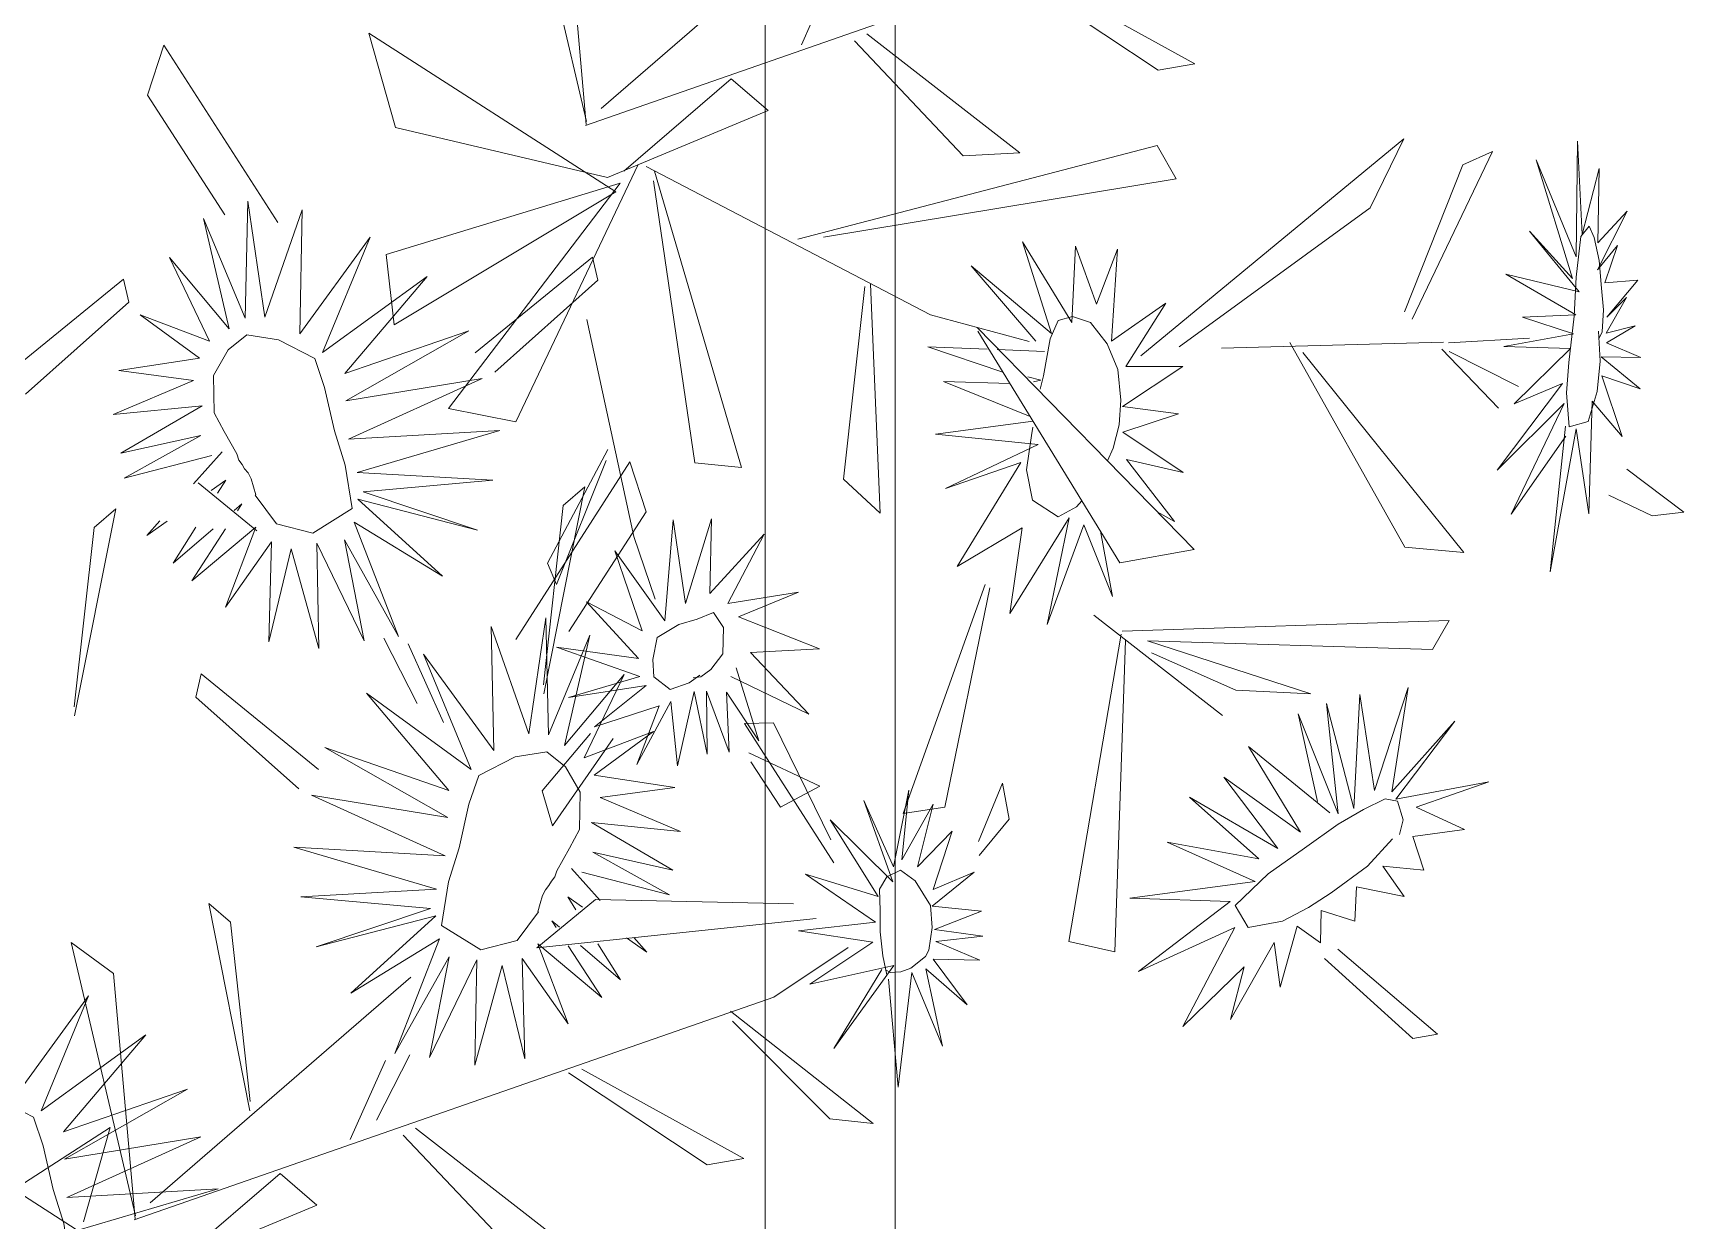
# Model space of a CAD drawing. Header units: inches. Extents: x -422522 to 22891, y -2973 to 414515.
# Drawn here: x 19931.78 to 19966.96, y 4520.65 to 4545.96 of the extents above; entities that cross this region are included whole.
import ezdxf

# ---------------------------------------------------------------- set-up
doc = ezdxf.new("R2010")
doc.units = ezdxf.units.IN
doc.header["$MEASUREMENT"] = 0
doc.layers.add('ARREDAMENTO', color=8, linetype='Continuous', lineweight=13)

msp = doc.modelspace()

# ---------------------------------------------------------------- linework, layer by layer
at = {"layer": 'ARREDAMENTO', "linetype": 'Continuous'}
for p, q in [((19942.20789, 4549.9024, -27.27667), (19943.58, 4544.07642, -27.27667)), ((19943.57481, 4544.00945, -27.27667), (19943.1103, 4549.23961, -27.27667)), ((19949.44683, 4549.16571, -27.27667), (19943.89445, 4544.35514, -27.27667)), ((19957.18688, 4548.74042, -27.27667), (19943.55658, 4543.99067, -27.27667)), ((19948.15787, 4545.70863, -27.27667), (19948.9074, 4547.38864, -27.27667)), ((19955.76325, 4545.16586, -27.27667), (19952.81121, 4547.12621, -27.27667)), ((19953.0934, 4547.20532, -27.27667), (19956.54349, 4545.30063, -27.27667)), ((19938.94001, 4545.95888, -27.27667), (19939.51192, 4543.94738, -27.27667)), ((19944.20019, 4542.57983, -27.27667), (19938.94001, 4545.95888, -27.27667)), ((19949.54837, 4545.94437, -27.27667), (19952.81548, 4543.40706, -27.27667)), ((19934.57367, 4545.69979, -27.27667), (19934.22116, 4544.63495, -27.27667)), ((19937.00045, 4541.92005, -27.27667), (19934.57367, 4545.69979, -27.27667)), ((19951.60593, 4543.34599, -27.27667), (19949.28585, 4545.79631, -27.27667)), ((19956.54349, 4545.30063, -27.27667), (19955.76325, 4545.16586, -27.27667)), ((19946.66243, 4544.98253, -27.27667), (19944.37639, 4543.01759, -27.27667)), ((19947.44689, 4544.30863, -27.27667), (19946.66243, 4544.98253, -27.27667)), ((19934.22116, 4544.63495, -27.27667), (19935.87458, 4542.08866, -27.27667)), ((19944.02287, 4542.88331, -27.27667), (19947.44689, 4544.30863, -27.27667)), ((19939.51192, 4543.94738, -27.27667), (19944.02287, 4542.88331, -27.27667)), ((19955.73942, 4543.56434, -27.27667), (19948.07907, 4541.56488, -27.27667)), ((19960.99467, 4543.70553, -27.27667), (19955.3926, 4539.07869, -27.27667)), ((19956.14442, 4542.85242, -27.27667), (19955.73942, 4543.56434, -27.27667)), ((19960.27607, 4542.23788, -27.27667), (19960.99467, 4543.70553, -27.27667)), ((19964.69248, 4543.65924, -27.27667), (19964.66797, 4541.19129, -27.27667)), ((19964.79129, 4541.66475, -27.27667), (19964.69248, 4543.65924, -27.27667)), ((19944.67998, 4543.1557, -27.27667), (19942.07129, 4537.67897, -27.27667)), ((19950.90797, 4539.95761, -27.27667), (19944.8525, 4543.11535, -27.27667)), ((19952.81548, 4543.40706, -27.27667), (19951.60593, 4543.34599, -27.27667)), ((19962.25062, 4543.15352, -27.27667), (19961.01157, 4540.01594, -27.27667)), ((19961.1753, 4539.86173, -27.27667), (19962.88324, 4543.43453, -27.27667)), ((19962.88324, 4543.43453, -27.27667), (19962.25062, 4543.15352, -27.27667)), ((19963.81411, 4543.25936, -27.27667), (19964.5889, 4540.72927, -27.27667)), ((19964.66797, 4541.19129, -27.27667), (19963.81411, 4543.25936, -27.27667)), ((19944.29787, 4542.76097, -27.27667), (19939.31038, 4541.24125, -27.27667)), ((19940.63713, 4537.95855, -27.27667), (19944.29787, 4542.76097, -27.27667)), ((19945.88572, 4536.80367, -27.27667), (19945.00481, 4542.81385, -27.27667)), ((19945.02877, 4543.0141, -27.27667), (19946.88168, 4536.69944, -27.27667)), ((19948.62644, 4541.60999, -27.27667), (19956.14442, 4542.85242, -27.27667)), ((19965.16012, 4543.0703, -27.27667), (19964.79129, 4541.66475, -27.27667)), ((19965.13021, 4541.48903, -27.27667), (19965.16012, 4543.0703, -27.27667)), ((19939.47836, 4539.73938, -27.27667), (19944.20019, 4542.57983, -27.27667)), ((19936.36271, 4542.37584, -27.27667), (19936.30482, 4539.88547, -27.27667)), ((19936.7217, 4539.90428, -27.27667), (19936.36271, 4542.37584, -27.27667)), ((19937.52287, 4542.19637, -27.27667), (19936.7217, 4539.90428, -27.27667)), ((19937.46869, 4539.55129, -27.27667), (19937.52287, 4542.19637, -27.27667)), ((19956.20678, 4539.27462, -27.27667), (19960.27607, 4542.23788, -27.27667)), ((19965.1229, 4540.91692, -27.27667), (19965.75151, 4542.16294, -27.27667)), ((19965.75151, 4542.16294, -27.27667), (19965.13021, 4541.48903, -27.27667)), ((19935.42073, 4542.00633, -27.27667), (19935.96277, 4539.65683, -27.27667)), ((19936.30482, 4539.88547, -27.27667), (19935.42073, 4542.00633, -27.27667)), ((19963.67129, 4541.73671, -27.27667), (19964.73372, 4540.44416, -27.27667)), ((19964.5889, 4540.72927, -27.27667), (19963.67129, 4541.73671, -27.27667)), ((19938.96586, 4541.6077, -27.27667), (19937.46869, 4539.55129, -27.27667)), ((19937.95155, 4539.15085, -27.27667), (19938.96586, 4541.6077, -27.27667)), ((19952.86791, 4541.51402, -27.27667), (19953.48929, 4539.55859, -27.27667)), ((19953.92191, 4539.79395, -27.27667), (19952.86791, 4541.51402, -27.27667)), ((19953.99834, 4541.41641, -27.27667), (19953.92191, 4539.79395, -27.27667)), ((19954.44672, 4540.1815, -27.27667), (19953.99834, 4541.41641, -27.27667)), ((19954.8966, 4541.35665, -27.27667), (19954.44672, 4540.1815, -27.27667)), ((19954.76301, 4539.3951, -27.27667), (19954.8966, 4541.35665, -27.27667)), ((19965.5463, 4541.43183, -27.27667), (19965.1229, 4540.91692, -27.27667)), ((19965.27437, 4540.63625, -27.27667), (19965.5463, 4541.43183, -27.27667)), ((19934.69042, 4541.17493, -27.27667), (19935.54797, 4539.39558, -27.27667)), ((19935.96277, 4539.65683, -27.27667), (19934.69042, 4541.17493, -27.27667)), ((19939.31038, 4541.24125, -27.27667), (19939.47836, 4539.73938, -27.27667)), ((19943.70914, 4541.18743, -27.27667), (19941.20666, 4539.14733, -27.27667)), ((19943.82295, 4540.69095, -27.27667), (19943.70914, 4541.18743, -27.27667)), ((19951.77634, 4540.99618, -27.27667), (19953.15503, 4539.39534, -27.27667)), ((19953.48929, 4539.55859, -27.27667), (19951.77634, 4540.99618, -27.27667)), ((19933.71299, 4540.71842, -27.27667), (19931.21051, 4538.67832, -27.27667)), ((19933.8268, 4540.22193, -27.27667), (19933.71299, 4540.71842, -27.27667)), ((19940.18533, 4540.77257, -27.27667), (19937.95155, 4539.15085, -27.27667)), ((19938.42976, 4538.70284, -27.27667), (19940.18533, 4540.77257, -27.27667)), ((19941.62353, 4538.73505, -27.27667), (19943.82295, 4540.69095, -27.27667)), ((19963.1676, 4540.82461, -27.27667), (19964.65882, 4539.95703, -27.27667)), ((19964.73372, 4540.44416, -27.27667), (19963.1676, 4540.82461, -27.27667)), ((19965.97748, 4540.69128, -27.27667), (19965.27437, 4540.63625, -27.27667)), ((19965.32276, 4539.90552, -27.27667), (19965.97748, 4540.69128, -27.27667)), ((19949.05498, 4536.45671, -27.27667), (19949.50704, 4540.55807, -27.27667)), ((19949.62819, 4540.60932, -27.27667), (19949.83528, 4535.72921, -27.27667)), ((19965.30282, 4539.56842, -27.27667), (19965.73848, 4540.32141, -27.27667)), ((19965.73848, 4540.32141, -27.27667), (19965.32276, 4539.90552, -27.27667)), ((19931.62738, 4538.26604, -27.27667), (19933.8268, 4540.22193, -27.27667)), ((19934.06551, 4539.95427, -27.27667), (19935.33378, 4539.02864, -27.27667)), ((19935.54797, 4539.39558, -27.27667), (19934.06551, 4539.95427, -27.27667)), ((19950.90797, 4539.95761, -27.27667), (19953.01432, 4539.39, -27.27667)), ((19955.92026, 4540.20165, -27.27667), (19954.76301, 4539.3951, -27.27667)), ((19955.07386, 4538.85808, -27.27667), (19955.92026, 4540.20165, -27.27667)), ((19964.65882, 4539.95703, -27.27667), (19963.52304, 4539.90567, -27.27667)), ((19941.06997, 4539.61512, -27.27667), (19938.42976, 4538.70284, -27.27667)), ((19938.44951, 4538.12511, -27.27667), (19941.06997, 4539.61512, -27.27667)), ((19944.5842, 4535.23385, -27.27667), (19943.58747, 4539.85852, -27.27667)), ((19956.52617, 4534.95232, -27.27667), (19951.90531, 4539.68425, -27.27667)), ((19951.91599, 4539.60748, -27.27667), (19954.94507, 4534.66845, -27.27667)), ((19953.62794, 4539.83172, -27.27667), (19953.46166, 4539.44129, -27.27667)), ((19953.93769, 4539.91727, -27.27667), (19953.62794, 4539.83172, -27.27667)), ((19954.31767, 4539.79314, -27.27667), (19953.93769, 4539.91727, -27.27667)), ((19954.67199, 4539.33739, -27.27667), (19954.31767, 4539.79314, -27.27667)), ((19963.52304, 4539.90567, -27.27667), (19964.60852, 4539.54763, -27.27667)), ((19965.9272, 4539.72413, -27.27667), (19965.30282, 4539.56842, -27.27667)), ((19965.31129, 4539.35861, -27.27667), (19965.9272, 4539.72413, -27.27667)), ((19952.11347, 4539.22293, -27.27667), (19950.85119, 4539.27526, -27.27667)), ((19952.45032, 4538.73629, -27.27667), (19950.85119, 4539.27526, -27.27667)), ((19953.46166, 4539.44129, -27.27667), (19953.31414, 4538.65593, -27.27667)), ((19954.90177, 4538.79173, -27.27667), (19954.67199, 4539.33739, -27.27667)), ((19961.84017, 4539.37231, -27.27667), (19957.11145, 4539.2473, -27.27667)), ((19961.01595, 4535.00338, -27.27667), (19958.56796, 4539.36339, -27.27667)), ((19963.01136, 4537.96776, -27.27667), (19961.80382, 4539.2269, -27.27667)), ((19961.94779, 4539.35724, -27.27667), (19963.67097, 4539.45931, -27.27667)), ((19964.60852, 4539.54763, -27.27667), (19963.12196, 4539.2795, -27.27667)), ((19963.12196, 4539.2795, -27.27667), (19964.54744, 4539.23865, -27.27667)), ((19964.54744, 4539.23865, -27.27667), (19963.34254, 4538.0573, -27.27667)), ((19966.04174, 4539.04804, -27.27667), (19965.31129, 4539.35861, -27.27667)), ((19935.33378, 4539.02864, -27.27667), (19933.61369, 4538.76713, -27.27667)), ((19952.33252, 4539.21381, -27.27667), (19953.33561, 4539.17223, -27.27667)), ((19958.84449, 4539.15336, -27.27667), (19962.27078, 4534.8926, -27.27667)), ((19961.95872, 4539.17449, -27.27667), (19963.4402, 4538.42627, -27.27667)), ((19965.20145, 4539.05841, -27.27667), (19966.04174, 4539.04804, -27.27667)), ((19966.02712, 4538.38183, -27.27667), (19965.20145, 4539.05841, -27.27667)), ((19935.20332, 4538.55365, -27.27667), (19933.49415, 4537.82827, -27.27667)), ((19933.61369, 4538.76713, -27.27667), (19935.20332, 4538.55365, -27.27667)), ((19941.35791, 4538.59991, -27.27667), (19938.44951, 4538.12511, -27.27667)), ((19938.50461, 4537.30738, -27.27667), (19941.35791, 4538.59991, -27.27667)), ((19952.60206, 4538.48891, -27.27667), (19951.18362, 4538.53746, -27.27667)), ((19953.03031, 4537.79057, -27.27667), (19951.18362, 4538.53746, -27.27667)), ((19952.98303, 4538.63251, -27.27667), (19953.26246, 4538.5607, -27.27667)), ((19953.26246, 4538.5607, -27.27667), (19953.10231, 4538.52883, -27.27667)), ((19953.24402, 4538.37443, -27.27667), (19953.31414, 4538.65593, -27.27667)), ((19954.96214, 4538.13472, -27.27667), (19954.90177, 4538.79173, -27.27667)), ((19955.0013, 4538.00223, -27.27667), (19956.28574, 4538.85368, -27.27667)), ((19956.28574, 4538.85368, -27.27667), (19955.07386, 4538.85808, -27.27667)), ((19965.2137, 4538.65909, -27.27667), (19966.02712, 4538.38183, -27.27667)), ((19965.64528, 4537.36575, -27.27667), (19965.2137, 4538.65909, -27.27667)), ((19964.37845, 4538.49481, -27.27667), (19962.98568, 4536.64582, -27.27667)), ((19963.34254, 4538.0573, -27.27667), (19964.37845, 4538.49481, -27.27667)), ((19933.49415, 4537.82827, -27.27667), (19935.38726, 4538.01553, -27.27667)), ((19935.38726, 4538.01553, -27.27667), (19933.65837, 4537.00562, -27.27667)), ((19942.07129, 4537.67897, -27.27667), (19940.63713, 4537.95855, -27.27667)), ((19954.92752, 4537.60958, -27.27667), (19954.96214, 4538.13472, -27.27667)), ((19956.19511, 4537.84484, -27.27667), (19955.0013, 4538.00223, -27.27667)), ((19955.00864, 4537.45886, -27.27667), (19956.19511, 4537.84484, -27.27667)), ((19962.98568, 4536.64582, -27.27667), (19964.41299, 4538.06387, -27.27667)), ((19964.41299, 4538.06387, -27.27667), (19963.28427, 4535.71141, -27.27667)), ((19964.93609, 4535.71769, -27.27667), (19965.00433, 4538.11265, -27.27667)), ((19965.00433, 4538.11265, -27.27667), (19965.64528, 4537.36575, -27.27667)), ((19941.72849, 4537.49015, -27.27667), (19938.50461, 4537.30738, -27.27667)), ((19938.69372, 4536.59448, -27.27667), (19941.72849, 4537.49015, -27.27667)), ((19953.09431, 4537.68622, -27.27667), (19951.01573, 4537.41008, -27.27667)), ((19953.08705, 4537.5628, -27.27667), (19953.06095, 4537.38584, -27.27667)), ((19954.80271, 4537.11631, -27.27667), (19954.92752, 4537.60958, -27.27667)), ((19964.43766, 4537.58393, -27.27667), (19964.11622, 4534.47663, -27.27667)), ((19964.11622, 4534.47663, -27.27667), (19964.66818, 4537.5262, -27.27667)), ((19964.66818, 4537.5262, -27.27667), (19964.93609, 4535.71769, -27.27667)), ((19933.65837, 4537.00562, -27.27667), (19935.36074, 4537.38686, -27.27667)), ((19935.36074, 4537.38686, -27.27667), (19933.72437, 4536.47855, -27.27667)), ((19951.01573, 4537.41008, -27.27667), (19953.20048, 4537.19075, -27.27667)), ((19953.20048, 4537.19075, -27.27667), (19951.22939, 4536.25815, -27.27667)), ((19953.06095, 4537.38584, -27.27667), (19952.9546, 4536.6522, -27.27667)), ((19954.67852, 4536.84437, -27.27667), (19954.80271, 4537.11631, -27.27667)), ((19956.29008, 4536.59759, -27.27667), (19955.00864, 4537.45886, -27.27667)), ((19963.28427, 4535.71141, -27.27667), (19964.44574, 4537.3692, -27.27667)), ((19933.72437, 4536.47855, -27.27667), (19935.59467, 4536.96044, -27.27667)), ((19935.20193, 4536.35692, -27.27667), (19935.81457, 4537.0381, -27.27667)), ((19942.07288, 4533.03997, -27.27667), (19944.49966, 4536.81971, -27.27667)), ((19944.0336, 4537.08885, -27.27667), (19942.74929, 4534.6621, -27.27667)), ((19942.94004, 4534.2094, -27.27667), (19943.99822, 4536.84899, -27.27667)), ((19944.49966, 4536.81971, -27.27667), (19944.85217, 4535.75487, -27.27667)), ((19946.88168, 4536.69944, -27.27667), (19945.88572, 4536.80367, -27.27667)), ((19951.22939, 4536.25815, -27.27667), (19952.83047, 4536.80625, -27.27667)), ((19952.83047, 4536.80625, -27.27667), (19951.47771, 4534.59558, -27.27667)), ((19955.08668, 4536.87016, -27.27667), (19956.29008, 4536.59759, -27.27667)), ((19956.10996, 4535.5509, -27.27667), (19955.08668, 4536.87016, -27.27667)), ((19935.58324, 4536.21368, -27.27667), (19935.8951, 4536.43131, -27.27667)), ((19935.7191, 4536.15569, -27.27667), (19935.8951, 4536.43131, -27.27667)), ((19941.58444, 4536.43476, -27.27667), (19938.69372, 4536.59448, -27.27667)), ((19938.81749, 4536.18643, -27.27667), (19941.58444, 4536.43476, -27.27667)), ((19949.83528, 4535.72921, -27.27667), (19949.05498, 4536.45671, -27.27667)), ((19952.9546, 4536.6522, -27.27667), (19953.08411, 4536.00965, -27.27667)), ((19965.74668, 4536.66423, -27.27667), (19966.96413, 4535.74792, -27.27667)), ((19935.30508, 4536.37882, -27.27667), (19936.55618, 4535.35085, -27.27667)), ((19941.25736, 4535.36526, -27.27667), (19938.81749, 4536.18643, -27.27667)), ((19943.54516, 4536.29047, -27.27667), (19942.66591, 4531.87697, -27.27667)), ((19943.08248, 4535.89081, -27.27667), (19943.54516, 4536.29047, -27.27667)), ((19966.28888, 4535.67224, -27.27667), (19965.361, 4536.11475, -27.27667)), ((19933.54901, 4535.82145, -27.27667), (19932.66976, 4531.40795, -27.27667)), ((19933.08633, 4535.4218, -27.27667), (19933.54901, 4535.82145, -27.27667)), ((19936.0709, 4535.78423, -27.27667), (19936.23555, 4535.92553, -27.27667)), ((19936.14175, 4535.78181, -27.27667), (19936.23555, 4535.92553, -27.27667)), ((19938.7041, 4536.02946, -27.27667), (19941.25736, 4535.36526, -27.27667)), ((19940.51352, 4534.38455, -27.27667), (19938.7041, 4536.02946, -27.27667)), ((19942.65918, 4532.07183, -27.27667), (19943.08248, 4535.89081, -27.27667)), ((19944.85217, 4535.75487, -27.27667), (19943.19875, 4533.20857, -27.27667)), ((19953.08411, 4536.00965, -27.27667), (19953.63167, 4535.65345, -27.27667)), ((19953.63167, 4535.65345, -27.27667), (19954.01896, 4535.86244, -27.27667)), ((19954.13409, 4535.99075, -27.27667), (19954.01896, 4535.86244, -27.27667)), ((19955.73728, 4535.76019, -27.27667), (19956.10996, 4535.5509, -27.27667)), ((19966.96413, 4535.74792, -27.27667), (19966.28888, 4535.67224, -27.27667)), ((19932.66303, 4531.60282, -27.27667), (19933.08633, 4535.4218, -27.27667)), ((19934.48939, 4535.56462, -27.27667), (19934.2124, 4535.25656, -27.27667)), ((19934.64287, 4535.55716, -27.27667), (19934.2124, 4535.25656, -27.27667)), ((19935.25681, 4535.4314, -27.27667), (19934.76854, 4534.66646, -27.27667)), ((19935.62081, 4535.39797, -27.27667), (19934.76854, 4534.66646, -27.27667)), ((19935.16619, 4534.28638, -27.27667), (19936.53337, 4535.42989, -27.27667)), ((19935.88841, 4535.39343, -27.27667), (19935.16619, 4534.28638, -27.27667)), ((19936.53337, 4535.42989, -27.27667), (19935.88717, 4533.72927, -27.27667)), ((19938.62508, 4535.53822, -27.27667), (19940.51352, 4534.38455, -27.27667)), ((19939.57573, 4533.09916, -27.27667), (19938.62508, 4535.53822, -27.27667)), ((19945.24809, 4533.43757, -27.27667), (19945.42313, 4535.58651, -27.27667)), ((19945.42313, 4535.58651, -27.27667), (19945.68676, 4533.80766, -27.27667)), ((19945.68676, 4533.80766, -27.27667), (19946.24494, 4535.61033, -27.27667)), ((19946.24494, 4535.61033, -27.27667), (19946.20505, 4534.01677, -27.27667)), ((19951.47771, 4534.59558, -27.27667), (19952.86511, 4535.41916, -27.27667)), ((19952.59973, 4533.59229, -27.27667), (19953.86488, 4535.6304, -27.27667)), ((19952.86511, 4535.41916, -27.27667), (19952.59973, 4533.59229, -27.27667)), ((19953.86488, 4535.6304, -27.27667), (19953.39163, 4533.3566, -27.27667)), ((19953.39163, 4533.3566, -27.27667), (19954.17496, 4535.48185, -27.27667)), ((19954.17496, 4535.48185, -27.27667), (19954.78635, 4533.95546, -27.27667)), ((19935.88717, 4533.72927, -27.27667), (19936.86704, 4535.11897, -27.27667)), ((19936.86704, 4535.11897, -27.27667), (19936.80667, 4532.98545, -27.27667)), ((19937.83129, 4535.09267, -27.27667), (19938.83811, 4533.00826, -27.27667)), ((19937.87174, 4532.84572, -27.27667), (19937.83129, 4535.09267, -27.27667)), ((19938.42027, 4535.15857, -27.27667), (19939.57573, 4533.09916, -27.27667)), ((19938.83811, 4533.00826, -27.27667), (19938.42027, 4535.15857, -27.27667)), ((19944.5842, 4535.23385, -27.27667), (19945.04113, 4533.89824, -27.27667)), ((19946.20505, 4534.01677, -27.27667), (19947.36571, 4535.28078, -27.27667)), ((19947.36571, 4535.28078, -27.27667), (19946.59019, 4533.80504, -27.27667)), ((19954.53171, 4535.34246, -27.27667), (19954.78635, 4533.95546, -27.27667)), ((19962.27078, 4534.8926, -27.27667), (19961.01595, 4535.00338, -27.27667)), ((19936.80667, 4532.98545, -27.27667), (19937.28858, 4534.96977, -27.27667)), ((19937.28858, 4534.96977, -27.27667), (19937.87174, 4532.84572, -27.27667)), ((19942.74929, 4534.6621, -27.27667), (19942.94004, 4534.2094, -27.27667)), ((19944.18393, 4534.9281, -27.27667), (19945.24809, 4533.43757, -27.27667)), ((19944.76258, 4533.21919, -27.27667), (19944.18393, 4534.9281, -27.27667)), ((19954.94507, 4534.66845, -27.27667), (19956.52617, 4534.95232, -27.27667)), ((19946.59019, 4533.80504, -27.27667), (19948.09816, 4534.04506, -27.27667)), ((19948.09816, 4534.04506, -27.27667), (19946.8189, 4533.51782, -27.27667)), ((19950.32631, 4529.33157, -27.27667), (19952.07676, 4534.208, -27.27667)), ((19952.17193, 4534.13997, -27.27667), (19951.21516, 4529.46473, -27.27667)), ((19943.58096, 4533.84304, -27.27667), (19944.76258, 4533.21919, -27.27667)), ((19944.68357, 4532.63253, -27.27667), (19943.58096, 4533.84304, -27.27667)), ((19941.55045, 4533.31629, -27.27667), (19942.35163, 4531.0242, -27.27667)), ((19941.60464, 4530.67121, -27.27667), (19941.55045, 4533.31629, -27.27667)), ((19942.35163, 4531.0242, -27.27667), (19942.71062, 4533.49576, -27.27667)), ((19942.71062, 4533.49576, -27.27667), (19942.76851, 4531.00539, -27.27667)), ((19946.8189, 4533.51782, -27.27667), (19948.54004, 4532.83859, -27.27667)), ((19957.1316, 4531.41756, -27.27667), (19954.38581, 4533.55729, -27.27667)), ((19954.99508, 4533.21364, -27.27667), (19961.9574, 4533.44151, -27.27667)), ((19961.9574, 4533.44151, -27.27667), (19961.60812, 4532.82189, -27.27667)), ((19939.97073, 4531.67461, -27.27667), (19939.26016, 4533.06796, -27.27667)), ((19940.52947, 4531.26662, -27.27667), (19939.77994, 4532.94663, -27.27667)), ((19942.76851, 4531.00539, -27.27667), (19943.6526, 4533.12625, -27.27667)), ((19943.6526, 4533.12625, -27.27667), (19943.11056, 4530.77675, -27.27667)), ((19954.97322, 4533.14801, -27.27667), (19953.85441, 4526.59897, -27.27667)), ((19954.83325, 4526.38153, -27.27667), (19955.06371, 4533.01964, -27.27667)), ((19955.53156, 4533.01031, -27.27667), (19959.01638, 4531.87772, -27.27667)), ((19961.60812, 4532.82189, -27.27667), (19955.53156, 4533.01031, -27.27667)), ((19940.10746, 4532.72762, -27.27667), (19941.60464, 4530.67121, -27.27667)), ((19941.12178, 4530.27077, -27.27667), (19940.10746, 4532.72762, -27.27667)), ((19942.93699, 4532.87574, -27.27667), (19944.68357, 4532.63253, -27.27667)), ((19944.71221, 4532.24625, -27.27667), (19942.93699, 4532.87574, -27.27667)), ((19948.54004, 4532.83859, -27.27667), (19947.06955, 4532.75727, -27.27667)), ((19947.06955, 4532.75727, -27.27667), (19948.31504, 4531.44806, -27.27667)), ((19957.41587, 4531.95466, -27.27667), (19955.62043, 4532.75419, -27.27667)), ((19935.25038, 4531.81086, -27.27667), (19935.36418, 4532.30735, -27.27667)), ((19935.36418, 4532.30735, -27.27667), (19937.86667, 4530.26725, -27.27667)), ((19943.11056, 4530.77675, -27.27667), (19944.38291, 4532.29485, -27.27667)), ((19943.19695, 4531.80464, -27.27667), (19944.71221, 4532.24625, -27.27667)), ((19944.38291, 4532.29485, -27.27667), (19943.52536, 4530.5155, -27.27667)), ((19948.31504, 4531.44806, -27.27667), (19946.65369, 4532.25062, -27.27667)), ((19946.76799, 4532.43034, -27.27667), (19947.24998, 4530.87715, -27.27667)), ((19938.888, 4531.89249, -27.27667), (19941.12178, 4530.27077, -27.27667)), ((19940.64357, 4529.82276, -27.27667), (19938.888, 4531.89249, -27.27667)), ((19944.84839, 4532.0605, -27.27667), (19943.19695, 4531.80464, -27.27667)), ((19943.75063, 4531.17557, -27.27667), (19944.84839, 4532.0605, -27.27667)), ((19945.87553, 4531.92702, -27.27667), (19945.51851, 4530.34454, -27.27667)), ((19946.14853, 4530.59206, -27.27667), (19945.87553, 4531.92702, -27.27667)), ((19946.13543, 4531.93369, -27.27667), (19946.14853, 4530.59206, -27.27667)), ((19946.62053, 4530.6363, -27.27667), (19946.13543, 4531.93369, -27.27667)), ((19946.56069, 4531.91423, -27.27667), (19946.62053, 4530.6363, -27.27667)), ((19947.24998, 4530.87715, -27.27667), (19946.56069, 4531.91423, -27.27667)), ((19959.01638, 4531.87772, -27.27667), (19957.41587, 4531.95466, -27.27667)), ((19960.06035, 4531.86326, -27.27667), (19959.92756, 4529.43346, -27.27667)), ((19960.37174, 4529.81735, -27.27667), (19960.06035, 4531.86326, -27.27667)), ((19961.08628, 4532.01275, -27.27667), (19960.37174, 4529.81735, -27.27667)), ((19960.74099, 4529.79366, -27.27667), (19961.08628, 4532.01275, -27.27667)), ((19937.4498, 4529.85497, -27.27667), (19935.25038, 4531.81086, -27.27667)), ((19945.12389, 4531.62148, -27.27667), (19943.75063, 4531.17557, -27.27667)), ((19945.37396, 4531.71661, -27.27667), (19944.65046, 4530.37148, -27.27667)), ((19944.65046, 4530.37148, -27.27667), (19945.12389, 4531.62148, -27.27667)), ((19945.51851, 4530.34454, -27.27667), (19945.37396, 4531.71661, -27.27667)), ((19959.34687, 4531.67462, -27.27667), (19959.59751, 4529.32465, -27.27667)), ((19959.92756, 4529.43346, -27.27667), (19959.34687, 4531.67462, -27.27667)), ((19947.56583, 4531.25971, -27.27667), (19946.94566, 4531.24722, -27.27667)), ((19946.94566, 4531.24722, -27.27667), (19948.84884, 4528.27681, -27.27667)), ((19948.78644, 4528.76671, -27.27667), (19947.56583, 4531.25971, -27.27667)), ((19958.74214, 4531.45261, -27.27667), (19959.15411, 4529.58812, -27.27667)), ((19959.59751, 4529.32465, -27.27667), (19958.74214, 4531.45261, -27.27667)), ((19962.08224, 4531.29804, -27.27667), (19960.74099, 4529.79366, -27.27667)), ((19960.82124, 4529.63305, -27.27667), (19962.08224, 4531.29804, -27.27667)), ((19942.63256, 4529.81387, -27.27667), (19943.66436, 4531.03409, -27.27667)), ((19944.1498, 4530.92906, -27.27667), (19942.85091, 4529.06941, -27.27667)), ((19943.52536, 4530.5155, -27.27667), (19945.00782, 4531.07418, -27.27667)), ((19945.00782, 4531.07418, -27.27667), (19943.73954, 4530.14855, -27.27667)), ((19938.00336, 4530.73504, -27.27667), (19940.64357, 4529.82276, -27.27667)), ((19940.62381, 4529.24503, -27.27667), (19938.00336, 4530.73504, -27.27667)), ((19947.03789, 4530.62417, -27.27667), (19948.54745, 4529.91423, -27.27667)), ((19947.70953, 4529.4672, -27.27667), (19947.08156, 4530.4322, -27.27667)), ((19957.68632, 4530.75769, -27.27667), (19958.79412, 4528.93378, -27.27667)), ((19959.41961, 4529.34341, -27.27667), (19957.68632, 4530.75769, -27.27667)), ((19943.73954, 4530.14855, -27.27667), (19945.45964, 4529.88705, -27.27667)), ((19957.15919, 4530.1014, -27.27667), (19958.30922, 4528.58299, -27.27667)), ((19958.79412, 4528.93378, -27.27667), (19957.15919, 4530.1014, -27.27667)), ((19942.85091, 4529.06941, -27.27667), (19942.63256, 4529.81387, -27.27667)), ((19945.45964, 4529.88705, -27.27667), (19943.87001, 4529.67357, -27.27667)), ((19948.54745, 4529.91423, -27.27667), (19947.70953, 4529.4672, -27.27667)), ((19950.44614, 4529.82433, -27.27667), (19950.12185, 4528.19617, -27.27667)), ((19950.30017, 4528.34168, -27.27667), (19950.44614, 4529.82433, -27.27667)), ((19952.44483, 4529.97847, -27.27667), (19951.92972, 4528.7317, -27.27667)), ((19952.58569, 4529.20628, -27.27667), (19952.44483, 4529.97847, -27.27667)), ((19962.80422, 4530.00214, -27.27667), (19960.82124, 4529.63305, -27.27667)), ((19961.2597, 4529.46463, -27.27667), (19962.80422, 4530.00214, -27.27667)), ((19937.71541, 4529.71983, -27.27667), (19940.62381, 4529.24503, -27.27667)), ((19940.56872, 4528.4273, -27.27667), (19937.71541, 4529.71983, -27.27667)), ((19943.87001, 4529.67357, -27.27667), (19945.57918, 4528.94819, -27.27667)), ((19949.48895, 4529.60474, -27.27667), (19950.10307, 4527.87399, -27.27667)), ((19950.12185, 4528.19617, -27.27667), (19949.48895, 4529.60474, -27.27667)), ((19950.96748, 4529.52989, -27.27667), (19950.30017, 4528.34168, -27.27667)), ((19951.21516, 4529.46473, -27.27667), (19950.32631, 4529.33157, -27.27667)), ((19950.63484, 4528.19126, -27.27667), (19950.96748, 4529.52989, -27.27667)), ((19956.42762, 4529.68013, -27.27667), (19957.90231, 4528.3606, -27.27667)), ((19958.30922, 4528.58299, -27.27667), (19956.42762, 4529.68013, -27.27667)), ((19960.13622, 4529.41232, -27.27667), (19959.5987, 4529.10044, -27.27667)), ((19960.59956, 4529.64529, -27.27667), (19960.13622, 4529.41232, -27.27667)), ((19960.86123, 4529.5901, -27.27667), (19960.59956, 4529.64529, -27.27667)), ((19960.97919, 4529.19759, -27.27667), (19960.86123, 4529.5901, -27.27667)), ((19962.28639, 4528.98661, -27.27667), (19961.2597, 4529.46463, -27.27667)), ((19943.68607, 4529.13545, -27.27667), (19945.41496, 4528.12554, -27.27667)), ((19945.57918, 4528.94819, -27.27667), (19943.68607, 4529.13545, -27.27667)), ((19948.77048, 4529.19232, -27.27667), (19949.79455, 4527.56423, -27.27667)), ((19950.10307, 4527.87399, -27.27667), (19948.77048, 4529.19232, -27.27667)), ((19951.9485, 4528.43385, -27.27667), (19952.58569, 4529.20628, -27.27667)), ((19959.5987, 4529.10044, -27.27667), (19958.87869, 4528.58867, -27.27667)), ((19960.8993, 4528.88501, -27.27667), (19960.97919, 4529.19759, -27.27667)), ((19951.36789, 4528.95107, -27.27667), (19950.63484, 4528.19126, -27.27667)), ((19950.96259, 4527.71265, -27.27667), (19951.36789, 4528.95107, -27.27667)), ((19955.95085, 4528.71617, -27.27667), (19957.82783, 4527.87835, -27.27667)), ((19957.90231, 4528.3606, -27.27667), (19955.95085, 4528.71617, -27.27667)), ((19960.22196, 4528.20553, -27.27667), (19960.75559, 4528.78668, -27.27667)), ((19961.18634, 4528.83791, -27.27667), (19962.28639, 4528.98661, -27.27667)), ((19961.42154, 4528.12249, -27.27667), (19961.18634, 4528.83791, -27.27667)), ((19937.34484, 4528.61007, -27.27667), (19940.56872, 4528.4273, -27.27667)), ((19940.37961, 4527.7144, -27.27667), (19937.34484, 4528.61007, -27.27667)), ((19943.71259, 4528.50678, -27.27667), (19945.34896, 4527.59847, -27.27667)), ((19945.41496, 4528.12554, -27.27667), (19943.71259, 4528.50678, -27.27667)), ((19958.87869, 4528.58867, -27.27667), (19958.10028, 4528.04148, -27.27667)), ((19943.8714, 4527.47684, -27.27667), (19943.25876, 4528.15802, -27.27667)), ((19945.34896, 4527.59847, -27.27667), (19943.47865, 4528.08036, -27.27667)), ((19948.24798, 4528.03777, -27.27667), (19949.73307, 4527.01128, -27.27667)), ((19949.79455, 4527.56423, -27.27667), (19948.24798, 4528.03777, -27.27667)), ((19949.98126, 4527.978, -27.27667), (19949.82492, 4527.71625, -27.27667)), ((19950.2706, 4528.11995, -27.27667), (19949.98126, 4527.978, -27.27667)), ((19950.58104, 4527.89668, -27.27667), (19950.2706, 4528.11995, -27.27667)), ((19950.94724, 4527.35531, -27.27667), (19951.83862, 4528.08296, -27.27667)), ((19951.83862, 4528.08296, -27.27667), (19950.96259, 4527.71265, -27.27667)), ((19958.10028, 4528.04148, -27.27667), (19957.39864, 4527.36884, -27.27667)), ((19959.44815, 4527.63811, -27.27667), (19960.22196, 4528.20553, -27.27667)), ((19960.54969, 4528.20504, -27.27667), (19961.42154, 4528.12249, -27.27667)), ((19961.00085, 4527.56247, -27.27667), (19960.54969, 4528.20504, -27.27667)), ((19937.48889, 4527.55468, -27.27667), (19940.37961, 4527.7144, -27.27667)), ((19949.82492, 4527.71625, -27.27667), (19949.8384, 4527.25215, -27.27667)), ((19950.91112, 4527.36812, -27.27667), (19950.58104, 4527.89668, -27.27667)), ((19957.82783, 4527.87835, -27.27667), (19955.15937, 4527.52268, -27.27667)), ((19958.96016, 4527.32745, -27.27667), (19959.44815, 4527.63811, -27.27667)), ((19959.95191, 4527.03636, -27.27667), (19959.98376, 4527.76591, -27.27667)), ((19959.98376, 4527.76591, -27.27667), (19961.00085, 4527.56247, -27.27667)), ((19935.52817, 4527.41038, -27.27667), (19936.40742, 4522.99688, -27.27667)), ((19935.99085, 4527.01073, -27.27667), (19935.52817, 4527.41038, -27.27667)), ((19940.25584, 4527.30635, -27.27667), (19937.48889, 4527.55468, -27.27667)), ((19937.81597, 4526.48518, -27.27667), (19940.25584, 4527.30635, -27.27667)), ((19943.76825, 4527.49874, -27.27667), (19942.51715, 4526.47077, -27.27667)), ((19943.35423, 4527.2756, -27.27667), (19943.17823, 4527.55123, -27.27667)), ((19943.49009, 4527.33359, -27.27667), (19943.17823, 4527.55123, -27.27667)), ((19947.98654, 4527.4073, -27.27667), (19943.76825, 4527.49874, -27.27667)), ((19950.94306, 4526.90245, -27.27667), (19950.91112, 4527.36812, -27.27667)), ((19951.9966, 4527.24898, -27.27667), (19950.94724, 4527.35531, -27.27667)), ((19955.15937, 4527.52268, -27.27667), (19957.29378, 4527.45176, -27.27667)), ((19957.29378, 4527.45176, -27.27667), (19955.34159, 4525.9648, -27.27667)), ((19957.39864, 4527.36884, -27.27667), (19957.67803, 4526.90408, -27.27667)), ((19958.41192, 4527.03633, -27.27667), (19958.96016, 4527.32745, -27.27667)), ((19959.21722, 4526.57549, -27.27667), (19959.23374, 4527.26633, -27.27667)), ((19959.23374, 4527.26633, -27.27667), (19959.95191, 4527.03636, -27.27667)), ((19936.41415, 4523.19175, -27.27667), (19935.99085, 4527.01073, -27.27667)), ((19940.36923, 4527.14938, -27.27667), (19937.81597, 4526.48518, -27.27667)), ((19938.55981, 4525.50447, -27.27667), (19940.36923, 4527.14938, -27.27667)), ((19942.51715, 4526.47077, -27.27667), (19948.47255, 4527.0934, -27.27667)), ((19942.93158, 4526.90172, -27.27667), (19942.83778, 4527.04545, -27.27667)), ((19943.00243, 4526.90415, -27.27667), (19942.83778, 4527.04545, -27.27667)), ((19949.73307, 4527.01128, -27.27667), (19948.09859, 4526.82935, -27.27667)), ((19949.8384, 4527.25215, -27.27667), (19949.83495, 4526.80919, -27.27667)), ((19950.99531, 4526.85864, -27.27667), (19951.9966, 4527.24898, -27.27667)), ((19957.67803, 4526.90408, -27.27667), (19958.41192, 4527.03633, -27.27667)), ((19958.35857, 4525.63119, -27.27667), (19958.7189, 4526.92787, -27.27667)), ((19958.7189, 4526.92787, -27.27667), (19959.21722, 4526.57549, -27.27667)), ((19932.59388, 4526.58031, -27.27667), (19933.96599, 4520.75432, -27.27667)), ((19933.49628, 4525.91751, -27.27667), (19932.59388, 4526.58031, -27.27667)), ((19940.44825, 4526.65814, -27.27667), (19938.55981, 4525.50447, -27.27667)), ((19939.4976, 4524.21908, -27.27667), (19940.44825, 4526.65814, -27.27667)), ((19944.43046, 4526.67707, -27.27667), (19944.86093, 4526.37648, -27.27667)), ((19944.58394, 4526.68454, -27.27667), (19944.86093, 4526.37648, -27.27667)), ((19948.09859, 4526.82935, -27.27667), (19949.68163, 4526.58701, -27.27667)), ((19949.68163, 4526.58701, -27.27667), (19948.33842, 4525.69532, -27.27667)), ((19949.83495, 4526.80919, -27.27667), (19949.89411, 4526.29665, -27.27667)), ((19950.87429, 4526.41484, -27.27667), (19950.94306, 4526.90245, -27.27667)), ((19952.02351, 4526.71906, -27.27667), (19950.99531, 4526.85864, -27.27667)), ((19951.02491, 4526.60235, -27.27667), (19952.02351, 4526.71906, -27.27667)), ((19951.95899, 4526.2062, -27.27667), (19951.02491, 4526.60235, -27.27667)), ((19953.85441, 4526.59897, -27.27667), (19954.83325, 4526.38153, -27.27667)), ((19955.34159, 4525.9648, -27.27667), (19957.39332, 4526.90124, -27.27667)), ((19957.39332, 4526.90124, -27.27667), (19956.28337, 4524.79123, -27.27667)), ((19957.30308, 4524.9412, -27.27667), (19958.23439, 4526.582, -27.27667)), ((19958.23439, 4526.582, -27.27667), (19958.35857, 4525.63119, -27.27667)), ((19940.65306, 4526.27848, -27.27667), (19939.4976, 4524.21908, -27.27667)), ((19940.23522, 4524.12817, -27.27667), (19940.65306, 4526.27848, -27.27667)), ((19941.24204, 4526.21259, -27.27667), (19940.23522, 4524.12817, -27.27667)), ((19941.20159, 4523.96564, -27.27667), (19941.24204, 4526.21259, -27.27667)), ((19942.20629, 4526.23889, -27.27667), (19942.26665, 4524.10537, -27.27667)), ((19943.18616, 4524.84919, -27.27667), (19942.20629, 4526.23889, -27.27667)), ((19942.53996, 4526.54981, -27.27667), (19943.18616, 4524.84919, -27.27667)), ((19943.90714, 4525.40629, -27.27667), (19942.53996, 4526.54981, -27.27667)), ((19943.18492, 4526.51335, -27.27667), (19943.90714, 4525.40629, -27.27667)), ((19943.45252, 4526.51789, -27.27667), (19944.30479, 4525.78638, -27.27667)), ((19943.81652, 4526.55132, -27.27667), (19944.30479, 4525.78638, -27.27667)), ((19947.57287, 4525.41832, -27.27667), (19949.15245, 4526.4747, -27.27667)), ((19949.89411, 4526.29665, -27.27667), (19949.98019, 4525.89164, -27.27667)), ((19950.49202, 4526.0312, -27.27667), (19950.80244, 4526.286, -27.27667)), ((19950.80244, 4526.286, -27.27667), (19950.87429, 4526.41484, -27.27667)), ((19950.96458, 4526.22357, -27.27667), (19951.95899, 4526.2062, -27.27667)), ((19951.68697, 4525.25129, -27.27667), (19950.96458, 4526.22357, -27.27667)), ((19961.18285, 4524.53491, -27.27667), (19959.30672, 4526.23661, -27.27667)), ((19959.59002, 4526.43699, -27.27667), (19961.70888, 4524.62885, -27.27667)), ((19933.96079, 4520.68736, -27.27667), (19933.49628, 4525.91751, -27.27667)), ((19941.78475, 4526.08969, -27.27667), (19941.20159, 4523.96564, -27.27667)), ((19942.26665, 4524.10537, -27.27667), (19941.78475, 4526.08969, -27.27667)), ((19948.33842, 4525.69532, -27.27667), (19950.12546, 4526.08948, -27.27667)), ((19950.12546, 4526.08948, -27.27667), (19948.85028, 4524.32107, -27.27667)), ((19948.85028, 4524.32107, -27.27667), (19949.87146, 4526.00465, -27.27667)), ((19949.95136, 4525.99845, -27.27667), (19950.05819, 4525.94031, -27.27667)), ((19950.05819, 4525.94031, -27.27667), (19950.27567, 4525.95333, -27.27667)), ((19950.22126, 4523.49766, -27.27667), (19950.51008, 4525.9451, -27.27667)), ((19950.27567, 4525.95333, -27.27667), (19950.49202, 4526.0312, -27.27667)), ((19950.51008, 4525.9451, -27.27667), (19951.16104, 4524.37088, -27.27667)), ((19950.80629, 4526.01678, -27.27667), (19951.68697, 4525.25129, -27.27667)), ((19951.16104, 4524.37088, -27.27667), (19950.80629, 4526.01678, -27.27667)), ((19956.28337, 4524.79123, -27.27667), (19957.59432, 4526.06393, -27.27667)), ((19957.59432, 4526.06393, -27.27667), (19957.30308, 4524.9412, -27.27667)), ((19939.83282, 4525.84361, -27.27667), (19934.28044, 4521.03304, -27.27667)), ((19950.01634, 4525.79914, -27.27667), (19950.22126, 4523.49766, -27.27667)), ((19932.96939, 4525.44799, -27.27667), (19931.47221, 4523.39159, -27.27667)), ((19931.95507, 4522.99115, -27.27667), (19932.96939, 4525.44799, -27.27667)), ((19947.57287, 4525.41832, -27.27667), (19933.94256, 4520.66857, -27.27667)), ((19946.64606, 4525.11969, -27.27667), (19949.68966, 4522.72106, -27.27667)), ((19948.76025, 4522.82013, -27.27667), (19946.68817, 4524.9076, -27.27667)), ((19934.18885, 4524.61287, -27.27667), (19931.95507, 4522.99115, -27.27667)), ((19932.43329, 4522.54314, -27.27667), (19934.18885, 4524.61287, -27.27667)), ((19961.70888, 4524.62885, -27.27667), (19961.18285, 4524.53491, -27.27667)), ((19939.1026, 4522.79452, -27.27667), (19939.81316, 4524.18788, -27.27667)), ((19938.54386, 4522.38653, -27.27667), (19939.29339, 4524.06654, -27.27667)), ((19946.14924, 4521.84377, -27.27667), (19943.1972, 4523.80411, -27.27667)), ((19943.47939, 4523.88323, -27.27667), (19946.92948, 4521.97853, -27.27667)), ((19935.07349, 4523.45541, -27.27667), (19932.43329, 4522.54314, -27.27667)), ((19932.45304, 4521.96541, -27.27667), (19935.07349, 4523.45541, -27.27667)), ((19949.68966, 4522.72106, -27.27667), (19948.76025, 4522.82013, -27.27667)), ((19928.1712, 4519.25774, -27.27667), (19933.43137, 4522.63679, -27.27667)), ((19934.58618, 4519.25774, -27.27667), (19929.326, 4522.63679, -27.27667)), ((19935.36144, 4522.44021, -27.27667), (19932.45304, 4521.96541, -27.27667)), ((19932.50813, 4521.14768, -27.27667), (19935.36144, 4522.44021, -27.27667)), ((19933.43137, 4522.63679, -27.27667), (19932.85947, 4520.62529, -27.27667)), ((19941.99192, 4520.0239, -27.27667), (19939.67184, 4522.47422, -27.27667)), ((19939.93436, 4522.62228, -27.27667), (19943.20147, 4520.08496, -27.27667)), ((19937.04842, 4521.66043, -27.27667), (19934.76238, 4519.69549, -27.27667)), ((19937.83288, 4520.98654, -27.27667), (19937.04842, 4521.66043, -27.27667)), ((19946.92948, 4521.97853, -27.27667), (19946.14924, 4521.84377, -27.27667)), ((19935.73201, 4521.33045, -27.27667), (19932.50813, 4521.14768, -27.27667)), ((19932.69725, 4520.43477, -27.27667), (19935.73201, 4521.33045, -27.27667)), ((19934.40886, 4519.56121, -27.27667), (19937.83288, 4520.98654, -27.27667))]:
    msp.add_line(p, q, dxfattribs=at)
at = {"layer": 'ARREDAMENTO', "elevation": -27.27667}
for points in [[(19917.82076, 4432.92464), (19917.82076, 4571.50871), (19950.15705, 4571.50871), (19950.15705, 4432.92464)], [(19920.59244, 4435.69632), (19920.59244, 4568.73703), (19947.38536, 4568.73703), (19947.38536, 4435.69632)]]:
    msp.add_lwpolyline(points, close=True, dxfattribs=at)
at = {"layer": 'ARREDAMENTO', "linetype": 'Continuous', "elevation": -27.27667}
for points in [[(19965.15106, 4539.44578), (19965.21832, 4539.59485), (19965.24825, 4540.06068), (19965.20979, 4540.52176), (19965.15672, 4541.11348), (19965.05258, 4541.60463), (19964.94115, 4541.84235), (19964.76367, 4541.62705), (19964.66533, 4540.75828), (19964.6258, 4539.92975), (19964.5121, 4538.94258), (19964.4618, 4538.29411), (19964.51675, 4537.56783), (19964.92134, 4537.68082), (19965.11347, 4538.32325), (19965.17607, 4538.97077), (19965.14493, 4539.60559)], [(19936.12999, 4536.99117), (19935.85807, 4537.4676), (19935.64141, 4537.8691), (19935.62916, 4538.6649), (19935.9458, 4539.20733), (19936.34158, 4539.52687), (19937.01776, 4539.41999), (19937.79082, 4539.02181), (19937.99907, 4538.41052), (19938.20724, 4537.48054), (19938.43705, 4536.75142), (19938.58297, 4535.82657), (19937.74534, 4535.3035), (19936.97535, 4535.50268), (19936.51968, 4536.1147)], [(19936.12999, 4536.99117), (19936.16795, 4536.85785), (19936.24303, 4536.76734), (19936.2943, 4536.67509), (19936.37111, 4536.5862), (19936.43226, 4536.46209), (19936.48399, 4536.29282), (19936.53263, 4536.11737), (19936.51968, 4536.1147)], [(19945.84798, 4532.21875), (19946.01694, 4532.23942), (19946.23006, 4532.39802), (19946.4816, 4532.72884), (19946.50026, 4533.29322), (19946.28249, 4533.61327), (19945.9368, 4533.47171), (19945.54278, 4533.3541), (19945.08641, 4533.07953), (19944.99132, 4532.60866), (19945.01314, 4532.24311), (19945.3604, 4531.9737), (19945.76484, 4532.11747), (19945.99458, 4532.27479)], [(19942.94334, 4528.11109), (19943.21525, 4528.58752), (19943.43192, 4528.98901), (19943.44417, 4529.78481), (19943.12753, 4530.32725), (19942.73175, 4530.64679), (19942.05556, 4530.53991), (19941.28251, 4530.14173), (19941.07426, 4529.53044), (19940.86608, 4528.60046), (19940.63628, 4527.87134), (19940.49036, 4526.94649), (19941.32799, 4526.42341), (19942.09798, 4526.62259), (19942.55365, 4527.23462)], [(19942.94334, 4528.11109), (19942.90538, 4527.97777), (19942.8303, 4527.88726), (19942.77903, 4527.795), (19942.70222, 4527.70612), (19942.64107, 4527.58201), (19942.58934, 4527.41273), (19942.5407, 4527.23729), (19942.55365, 4527.23462)], [(19930.13351, 4520.83147), (19929.8616, 4521.3079), (19929.64493, 4521.70939), (19929.63268, 4522.50519), (19929.94932, 4523.04762), (19930.3451, 4523.36717), (19931.02129, 4523.26028), (19931.79435, 4522.86211), (19932.00259, 4522.25081), (19932.21077, 4521.32083), (19932.44057, 4520.59172), (19932.58649, 4519.66687), (19931.74887, 4519.14379), (19930.97887, 4519.34297), (19930.5232, 4519.955)]]:
    msp.add_lwpolyline(points, dxfattribs=at)

doc.saveas('drawing.dxf')
